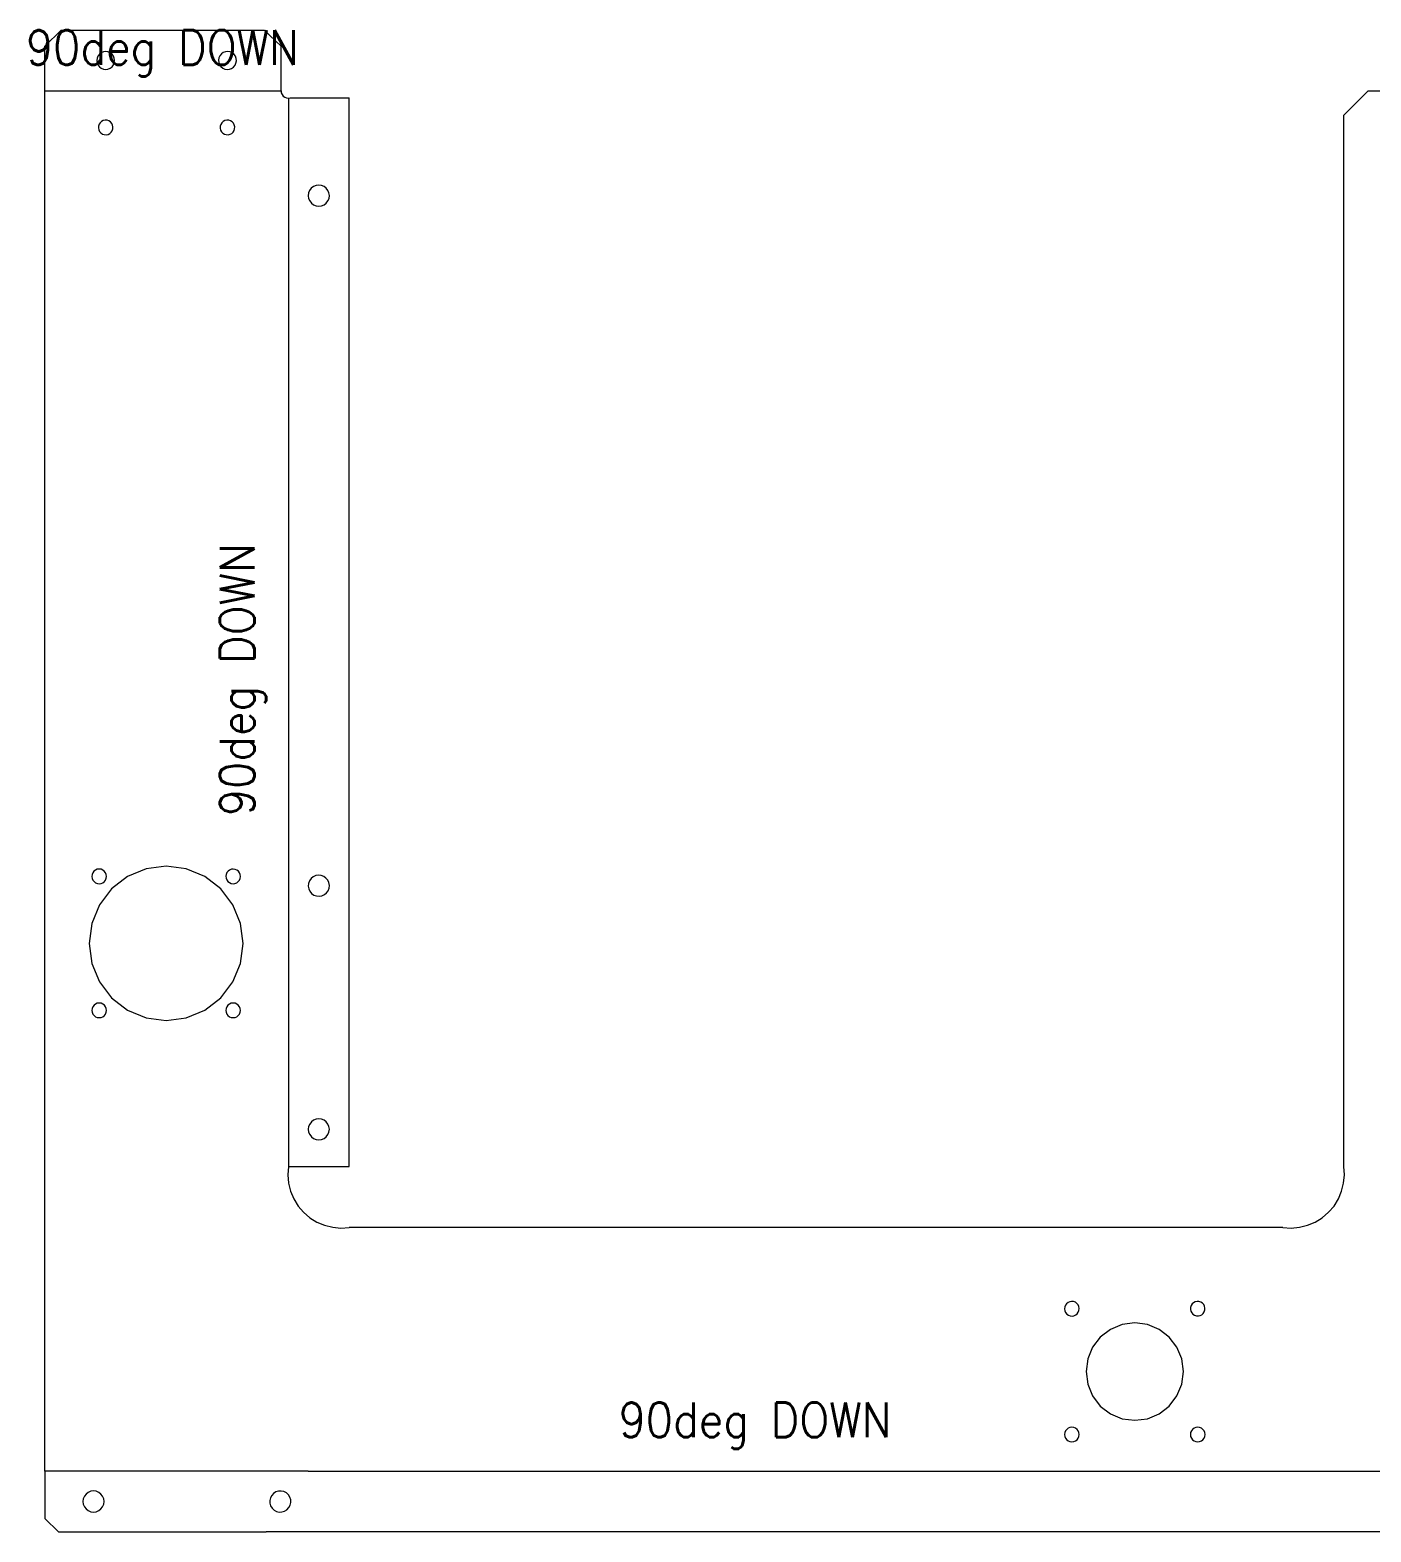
# Model space of a CAD drawing. Extents: x -379 to 887, y -729 to 302.
# Drawn here: x -378.6 to -48.3, y -280 to 90 of the extents above; entities that cross this region are included whole.
import ezdxf

# ---------------------------------------------------------------- set-up
doc = ezdxf.new("R2010")
doc.units = 0
doc.layers.get('0').update_dxf_attribs({"linetype": 'CONTINUOUS', "lineweight": 25, "true_color": 0xffffff})
doc.layers.add('Layer0', color=7, linetype='BYLAYER', lineweight=5)
doc.styles.add('textstyle17', font='')
doc.styles.add('textstyle7', font='')
doc.styles.add('textstyle8', font='')
doc.styles.get('textstyle17').set_extended_font_data('Standard')
doc.styles.get('textstyle7').set_extended_font_data('Standard')
doc.styles.get('textstyle8').set_extended_font_data('Standard')

msp = doc.modelspace()

# ---------------------------------------------------------------- linework, layer by layer
at = {"layer": 'Layer0'}
for p, q in [((-375, 86), (-371, 90)), ((-371, 90), (-321, 90)), ((-321, 90), (-316.8, 86)), ((-375, 75), (-375, 86)), ((-316.8, 75), (-316.8, 86)), ((-362.13, 83.07), (-362.2, 82.5)), ((-362.2, 82.5), (-362.13, 81.93)), ((-361.91, 83.6), (-362.13, 83.07)), ((-362.13, 81.93), (-361.91, 81.4)), ((-361.56, 84.06), (-361.91, 83.6)), ((-361.91, 81.4), (-361.56, 80.94)), ((-361.1, 84.41), (-361.56, 84.06)), ((-360.57, 84.63), (-361.1, 84.41)), ((-360, 84.7), (-360.57, 84.63)), ((-359.43, 84.63), (-360, 84.7)), ((-358.9, 84.41), (-359.43, 84.63)), ((-358.44, 84.06), (-358.9, 84.41)), ((-358.09, 83.6), (-358.44, 84.06)), ((-358.44, 80.94), (-358.09, 81.4)), ((-357.87, 83.07), (-358.09, 83.6)), ((-358.09, 81.4), (-357.87, 81.93)), ((-357.8, 82.5), (-357.87, 83.07)), ((-357.87, 81.93), (-357.8, 82.5)), ((-332.1, 83.15), (-332.2, 82.58)), ((-332.2, 82.58), (-332.14, 82.01)), ((-332.14, 82.01), (-331.94, 81.47)), ((-331.86, 83.67), (-332.1, 83.15)), ((-331.94, 81.47), (-331.61, 81)), ((-331.5, 84.11), (-331.86, 83.67)), ((-331.03, 84.44), (-331.5, 84.11)), ((-330.49, 84.64), (-331.03, 84.44)), ((-329.92, 84.7), (-330.49, 84.64)), ((-329.35, 84.6), (-329.92, 84.7)), ((-328.83, 84.36), (-329.35, 84.6)), ((-328.39, 84), (-328.83, 84.36)), ((-328.06, 83.53), (-328.39, 84)), ((-328.14, 81.33), (-327.9, 81.85)), ((-327.86, 82.99), (-328.06, 83.53)), ((-327.9, 81.85), (-327.8, 82.42)), ((-327.8, 82.42), (-327.86, 82.99)), ((-361.56, 80.94), (-361.1, 80.59)), ((-361.1, 80.59), (-360.57, 80.37)), ((-360.57, 80.37), (-360, 80.3)), ((-360, 80.3), (-359.43, 80.37)), ((-359.43, 80.37), (-358.9, 80.59)), ((-358.9, 80.59), (-358.44, 80.94)), ((-331.61, 81), (-331.17, 80.64)), ((-331.17, 80.64), (-330.65, 80.4)), ((-330.65, 80.4), (-330.08, 80.3)), ((-330.08, 80.3), (-329.51, 80.36)), ((-329.51, 80.36), (-328.97, 80.56)), ((-328.97, 80.56), (-328.5, 80.89)), ((-328.5, 80.89), (-328.14, 81.33)), ((-375, -265), (-375, 75)), ((-316.8, 75), (-316.74, 74.53)), ((-316.74, 74.53), (-316.56, 74.1)), ((-316.56, 74.1), (-316.27, 73.73)), ((-55, 69), (-49, 75)), ((-49, 75), (-26.8, 75)), ((-316.27, 73.73), (-315.9, 73.44)), ((-315.9, 73.44), (-315.47, 73.26)), ((-315.47, 73.26), (-315, 73.2)), ((-315, 73.2), (-314.53, 73.26)), ((-314.53, 73.26), (-300, 73.26)), ((-300, -190), (-300, 73.26)), ((-361.62, 66.79), (-361.77, 66.35)), ((-361.36, 67.18), (-361.62, 66.79)), ((-361, 67.49), (-361.36, 67.18)), ((-360.58, 67.7), (-361, 67.49)), ((-360.12, 67.8), (-360.58, 67.7)), ((-359.65, 67.77), (-360.12, 67.8)), ((-359.21, 67.62), (-359.65, 67.77)), ((-358.82, 67.36), (-359.21, 67.62)), ((-358.51, 67), (-358.82, 67.36)), ((-358.3, 66.58), (-358.51, 67)), ((-331.64, 66.75), (-331.77, 66.3)), ((-331.39, 67.15), (-331.64, 66.75)), ((-331.04, 67.47), (-331.39, 67.15)), ((-330.63, 67.69), (-331.04, 67.47)), ((-330.17, 67.79), (-330.63, 67.69)), ((-329.7, 67.77), (-330.17, 67.79)), ((-329.25, 67.64), (-329.7, 67.77)), ((-328.85, 67.39), (-329.25, 67.64)), ((-328.53, 67.04), (-328.85, 67.39)), ((-328.31, 66.63), (-328.53, 67.04)), ((-328.21, 66.17), (-328.31, 66.63)), ((-55, -190), (-55, 69)), ((-361.77, 66.35), (-361.8, 65.88)), ((-361.8, 65.88), (-361.7, 65.42)), ((-361.7, 65.42), (-361.49, 65)), ((-361.49, 65), (-361.18, 64.64)), ((-361.18, 64.64), (-360.79, 64.38)), ((-360.79, 64.38), (-360.35, 64.23)), ((-360.35, 64.23), (-359.88, 64.2)), ((-359.88, 64.2), (-359.42, 64.3)), ((-359.42, 64.3), (-359, 64.51)), ((-359, 64.51), (-358.64, 64.82)), ((-358.64, 64.82), (-358.38, 65.21)), ((-358.38, 65.21), (-358.23, 65.65)), ((-358.2, 66.12), (-358.3, 66.58)), ((-358.23, 65.65), (-358.2, 66.12)), ((-331.77, 66.3), (-331.79, 65.83)), ((-331.79, 65.83), (-331.69, 65.37)), ((-331.69, 65.37), (-331.47, 64.96)), ((-331.47, 64.96), (-331.15, 64.61)), ((-331.15, 64.61), (-330.75, 64.36)), ((-330.75, 64.36), (-330.3, 64.23)), ((-330.3, 64.23), (-329.83, 64.21)), ((-329.83, 64.21), (-329.37, 64.31)), ((-329.37, 64.31), (-328.96, 64.53)), ((-328.96, 64.53), (-328.61, 64.85)), ((-328.61, 64.85), (-328.36, 65.25)), ((-328.36, 65.25), (-328.23, 65.7)), ((-328.23, 65.7), (-328.21, 66.17)), ((-310.02, 49.86), (-310.1, 49.19)), ((-310.1, 49.19), (-310.01, 48.51)), ((-309.76, 50.49), (-310.02, 49.86)), ((-310.01, 48.51), (-309.74, 47.89)), ((-309.35, 51.03), (-309.76, 50.49)), ((-308.81, 51.44), (-309.35, 51.03)), ((-308.19, 51.71), (-308.81, 51.44)), ((-307.51, 51.8), (-308.19, 51.71)), ((-306.84, 51.72), (-307.51, 51.8)), ((-306.21, 51.46), (-306.84, 51.72)), ((-305.67, 51.05), (-306.21, 51.46)), ((-305.26, 50.51), (-305.67, 51.05)), ((-304.99, 49.89), (-305.26, 50.51)), ((-305.24, 47.91), (-304.98, 48.54)), ((-304.9, 49.21), (-304.99, 49.89)), ((-304.98, 48.54), (-304.9, 49.21)), ((-309.74, 47.89), (-309.33, 47.35)), ((-309.33, 47.35), (-308.79, 46.94)), ((-308.79, 46.94), (-308.16, 46.68)), ((-308.16, 46.68), (-307.49, 46.6)), ((-307.49, 46.6), (-306.81, 46.69)), ((-306.81, 46.69), (-306.19, 46.96)), ((-306.19, 46.96), (-305.65, 47.37)), ((-305.65, 47.37), (-305.24, 47.91)), ((-363.34, -118.05), (-363.4, -118.51)), ((-363.16, -117.61), (-363.34, -118.05)), ((-362.88, -117.24), (-363.16, -117.61)), ((-362.51, -116.95), (-362.88, -117.24)), ((-362.08, -116.76), (-362.51, -116.95)), ((-361.61, -116.7), (-362.08, -116.76)), ((-361.15, -116.76), (-361.61, -116.7)), ((-360.71, -116.94), (-361.15, -116.76)), ((-360.34, -117.22), (-360.71, -116.94)), ((-360.05, -117.59), (-360.34, -117.22)), ((-359.86, -118.02), (-360.05, -117.59)), ((-359.8, -118.49), (-359.86, -118.02)), ((-350.02, -116.65), (-354.6, -118.55)), ((-345.1, -116), (-350.02, -116.65)), ((-340.18, -116.65), (-345.1, -116)), ((-335.6, -118.55), (-340.18, -116.65)), ((-330.33, -118.01), (-330.4, -118.47)), ((-330.14, -117.57), (-330.33, -118.01)), ((-329.85, -117.21), (-330.14, -117.57)), ((-329.47, -116.93), (-329.85, -117.21)), ((-329.04, -116.75), (-329.47, -116.93)), ((-328.57, -116.7), (-329.04, -116.75)), ((-328.11, -116.77), (-328.57, -116.7)), ((-327.67, -116.96), (-328.11, -116.77)), ((-327.31, -117.25), (-327.67, -116.96)), ((-327.03, -117.63), (-327.31, -117.25)), ((-326.85, -118.06), (-327.03, -117.63)), ((-326.8, -118.53), (-326.85, -118.06)), ((-308.26, -118.31), (-308.88, -118.6)), ((-307.59, -118.2), (-308.26, -118.31)), ((-306.92, -118.27), (-307.59, -118.2)), ((-306.28, -118.5), (-306.92, -118.27)), ((-363.4, -118.51), (-363.34, -118.98)), ((-363.34, -118.98), (-363.15, -119.41)), ((-363.15, -119.41), (-362.86, -119.78)), ((-362.86, -119.78), (-362.49, -120.06)), ((-362.49, -120.06), (-362.05, -120.24)), ((-362.05, -120.24), (-361.59, -120.3)), ((-361.59, -120.3), (-361.12, -120.24)), ((-358.54, -121.56), (-361.55, -125.5)), ((-361.12, -120.24), (-360.69, -120.05)), ((-360.69, -120.05), (-360.32, -119.76)), ((-360.32, -119.76), (-360.04, -119.39)), ((-360.04, -119.39), (-359.86, -118.95)), ((-359.86, -118.95), (-359.8, -118.49)), ((-354.6, -118.55), (-358.54, -121.56)), ((-331.66, -121.56), (-335.6, -118.55)), ((-328.65, -125.5), (-331.66, -121.56)), ((-330.4, -118.47), (-330.35, -118.94)), ((-330.35, -118.94), (-330.17, -119.37)), ((-330.17, -119.37), (-329.89, -119.75)), ((-329.89, -119.75), (-329.53, -120.04)), ((-329.53, -120.04), (-329.09, -120.23)), ((-329.09, -120.23), (-328.63, -120.3)), ((-328.63, -120.3), (-328.16, -120.25)), ((-328.16, -120.25), (-327.73, -120.07)), ((-327.73, -120.07), (-327.35, -119.79)), ((-327.35, -119.79), (-327.06, -119.43)), ((-327.06, -119.43), (-326.87, -118.99)), ((-326.87, -118.99), (-326.8, -118.53)), ((-310.03, -120.22), (-310.1, -120.89)), ((-310.1, -120.89), (-309.99, -121.56)), ((-309.8, -119.58), (-310.03, -120.22)), ((-309.99, -121.56), (-309.7, -122.18)), ((-309.4, -119.03), (-309.8, -119.58)), ((-308.88, -118.6), (-309.4, -119.03)), ((-305.73, -118.9), (-306.28, -118.5)), ((-305.3, -119.42), (-305.73, -118.9)), ((-305.6, -122.57), (-305.2, -122.02)), ((-305.01, -120.04), (-305.3, -119.42)), ((-305.2, -122.02), (-304.97, -121.38)), ((-304.9, -120.71), (-305.01, -120.04)), ((-304.97, -121.38), (-304.9, -120.71)), ((-361.55, -125.5), (-363.45, -130.08)), ((-326.75, -130.08), (-328.65, -125.5)), ((-309.7, -122.18), (-309.27, -122.7)), ((-309.27, -122.7), (-308.72, -123.1)), ((-308.72, -123.1), (-308.08, -123.33)), ((-308.08, -123.33), (-307.41, -123.4)), ((-307.41, -123.4), (-306.74, -123.29)), ((-306.74, -123.29), (-306.12, -123)), ((-306.12, -123), (-305.6, -122.57)), ((-363.45, -130.08), (-364.1, -135)), ((-326.1, -135), (-326.75, -130.08)), ((-364.1, -135), (-363.45, -139.92)), ((-326.75, -139.92), (-326.1, -135)), ((-363.45, -139.92), (-361.55, -144.5)), ((-328.65, -144.5), (-326.75, -139.92)), ((-361.55, -144.5), (-358.54, -148.44)), ((-331.66, -148.44), (-328.65, -144.5)), ((-363.34, -151.03), (-363.4, -151.5)), ((-363.4, -151.5), (-363.34, -151.97)), ((-363.16, -150.6), (-363.34, -151.03)), ((-362.87, -150.23), (-363.16, -150.6)), ((-362.5, -149.94), (-362.87, -150.23)), ((-362.07, -149.76), (-362.5, -149.94)), ((-361.6, -149.7), (-362.07, -149.76)), ((-361.13, -149.76), (-361.6, -149.7)), ((-360.7, -149.94), (-361.13, -149.76)), ((-360.33, -150.23), (-360.7, -149.94)), ((-360.04, -150.6), (-360.33, -150.23)), ((-359.86, -151.03), (-360.04, -150.6)), ((-359.8, -151.5), (-359.86, -151.03)), ((-359.86, -151.97), (-359.8, -151.5)), ((-358.54, -148.44), (-354.6, -151.45)), ((-354.6, -151.45), (-350.02, -153.35)), ((-340.18, -153.35), (-335.6, -151.45)), ((-335.6, -151.45), (-331.66, -148.44)), ((-330.34, -151.03), (-330.4, -151.5)), ((-330.4, -151.5), (-330.34, -151.97)), ((-330.16, -150.6), (-330.34, -151.03)), ((-329.87, -150.23), (-330.16, -150.6)), ((-329.5, -149.94), (-329.87, -150.23)), ((-329.07, -149.76), (-329.5, -149.94)), ((-328.6, -149.7), (-329.07, -149.76)), ((-328.13, -149.76), (-328.6, -149.7)), ((-327.7, -149.94), (-328.13, -149.76)), ((-327.33, -150.23), (-327.7, -149.94)), ((-327.04, -150.6), (-327.33, -150.23)), ((-326.86, -151.03), (-327.04, -150.6)), ((-326.8, -151.5), (-326.86, -151.03)), ((-326.86, -151.97), (-326.8, -151.5)), ((-363.34, -151.97), (-363.16, -152.4)), ((-363.16, -152.4), (-362.87, -152.77)), ((-362.87, -152.77), (-362.5, -153.06)), ((-362.5, -153.06), (-362.07, -153.24)), ((-362.07, -153.24), (-361.6, -153.3)), ((-361.6, -153.3), (-361.13, -153.24)), ((-361.13, -153.24), (-360.7, -153.06)), ((-360.7, -153.06), (-360.33, -152.77)), ((-360.33, -152.77), (-360.04, -152.4)), ((-360.04, -152.4), (-359.86, -151.97)), ((-350.02, -153.35), (-345.1, -154)), ((-345.1, -154), (-340.18, -153.35)), ((-330.34, -151.97), (-330.16, -152.4)), ((-330.16, -152.4), (-329.87, -152.77)), ((-329.87, -152.77), (-329.5, -153.06)), ((-329.5, -153.06), (-329.07, -153.24)), ((-329.07, -153.24), (-328.6, -153.3)), ((-328.6, -153.3), (-328.13, -153.24)), ((-328.13, -153.24), (-327.7, -153.06)), ((-327.7, -153.06), (-327.33, -152.77)), ((-327.33, -152.77), (-327.04, -152.4)), ((-327.04, -152.4), (-326.86, -151.97)), ((-310.01, -180.13), (-310.1, -180.8)), ((-310.1, -180.8), (-310.01, -181.47)), ((-309.75, -179.5), (-310.01, -180.13)), ((-309.34, -178.96), (-309.75, -179.5)), ((-308.8, -178.55), (-309.34, -178.96)), ((-308.17, -178.29), (-308.8, -178.55)), ((-307.5, -178.2), (-308.17, -178.29)), ((-306.83, -178.29), (-307.5, -178.2)), ((-306.2, -178.55), (-306.83, -178.29)), ((-305.66, -178.96), (-306.2, -178.55)), ((-305.25, -179.5), (-305.66, -178.96)), ((-304.99, -180.13), (-305.25, -179.5)), ((-304.9, -180.8), (-304.99, -180.13)), ((-304.99, -181.47), (-304.9, -180.8)), ((-310.01, -181.47), (-309.75, -182.1)), ((-309.75, -182.1), (-309.34, -182.64)), ((-309.34, -182.64), (-308.8, -183.05)), ((-308.8, -183.05), (-308.17, -183.31)), ((-308.17, -183.31), (-307.5, -183.4)), ((-307.5, -183.4), (-306.83, -183.31)), ((-306.83, -183.31), (-306.2, -183.05)), ((-306.2, -183.05), (-305.66, -182.64)), ((-305.66, -182.64), (-305.25, -182.1)), ((-305.25, -182.1), (-304.99, -181.47)), ((-315, -190), (-315.13, -192.04)), ((-315.13, -192.04), (-314.95, -194.08)), ((-315, -190), (-300, -190)), ((-55.05, -194.08), (-54.87, -192.04)), ((-54.87, -192.04), (-55, -190)), ((-314.95, -194.08), (-314.45, -196.07)), ((-314.45, -196.07), (-313.66, -197.95)), ((-56.34, -197.95), (-55.55, -196.07)), ((-55.55, -196.07), (-55.05, -194.08)), ((-313.66, -197.95), (-312.58, -199.7)), ((-312.58, -199.7), (-311.25, -201.25)), ((-58.75, -201.25), (-57.42, -199.7)), ((-57.42, -199.7), (-56.34, -197.95)), ((-311.25, -201.25), (-309.7, -202.58)), ((-309.7, -202.58), (-307.95, -203.66)), ((-62.05, -203.66), (-60.3, -202.58)), ((-60.3, -202.58), (-58.75, -201.25)), ((-307.95, -203.66), (-306.07, -204.45)), ((-306.07, -204.45), (-304.08, -204.95)), ((-304.08, -204.95), (-302.04, -205.13)), ((-302.04, -205.13), (-300, -205)), ((-70, -205), (-300, -205)), ((-70, -205), (-67.96, -205.13)), ((-67.96, -205.13), (-65.92, -204.95)), ((-65.92, -204.95), (-63.93, -204.45)), ((-63.93, -204.45), (-62.05, -203.66)), ((-123.75, -224.58), (-123.8, -225.05)), ((-123.8, -225.05), (-123.73, -225.51)), ((-123.58, -224.14), (-123.75, -224.58)), ((-123.73, -225.51), (-123.53, -225.94)), ((-123.31, -223.76), (-123.58, -224.14)), ((-122.94, -223.47), (-123.31, -223.76)), ((-122.51, -223.27), (-122.94, -223.47)), ((-122.05, -223.2), (-122.51, -223.27)), ((-121.58, -223.25), (-122.05, -223.2)), ((-121.14, -223.42), (-121.58, -223.25)), ((-120.76, -223.69), (-121.14, -223.42)), ((-120.47, -224.06), (-120.76, -223.69)), ((-120.27, -224.49), (-120.47, -224.06)), ((-120.42, -225.86), (-120.25, -225.42)), ((-120.2, -224.95), (-120.27, -224.49)), ((-120.25, -225.42), (-120.2, -224.95)), ((-92.77, -224.69), (-92.79, -225.16)), ((-92.79, -225.16), (-92.69, -225.62)), ((-92.63, -224.24), (-92.77, -224.69)), ((-92.69, -225.62), (-92.47, -226.03)), ((-92.38, -223.84), (-92.63, -224.24)), ((-92.03, -223.53), (-92.38, -223.84)), ((-91.62, -223.31), (-92.03, -223.53)), ((-91.16, -223.21), (-91.62, -223.31)), ((-90.69, -223.23), (-91.16, -223.21)), ((-90.24, -223.37), (-90.69, -223.23)), ((-89.84, -223.62), (-90.24, -223.37)), ((-89.53, -223.97), (-89.84, -223.62)), ((-89.31, -224.38), (-89.53, -223.97)), ((-89.37, -225.76), (-89.23, -225.31)), ((-89.21, -224.84), (-89.31, -224.38)), ((-89.23, -225.31), (-89.21, -224.84)), ((-123.53, -225.94), (-123.24, -226.31)), ((-123.24, -226.31), (-122.86, -226.58)), ((-122.86, -226.58), (-122.42, -226.75)), ((-122.42, -226.75), (-121.95, -226.8)), ((-121.95, -226.8), (-121.49, -226.73)), ((-121.49, -226.73), (-121.06, -226.53)), ((-121.06, -226.53), (-120.69, -226.24)), ((-120.69, -226.24), (-120.42, -225.86)), ((-109.61, -228.91), (-112.5, -230.11)), ((-106.5, -228.5), (-109.61, -228.91)), ((-103.39, -228.91), (-106.5, -228.5)), ((-100.5, -230.11), (-103.39, -228.91)), ((-92.47, -226.03), (-92.16, -226.38)), ((-92.16, -226.38), (-91.76, -226.63)), ((-91.76, -226.63), (-91.31, -226.77)), ((-91.31, -226.77), (-90.84, -226.79)), ((-90.84, -226.79), (-90.38, -226.69)), ((-90.38, -226.69), (-89.97, -226.47)), ((-89.97, -226.47), (-89.62, -226.16)), ((-89.62, -226.16), (-89.37, -225.76)), ((-114.99, -232.01), (-116.89, -234.5)), ((-112.5, -230.11), (-114.99, -232.01)), ((-98.01, -232.01), (-100.5, -230.11)), ((-96.11, -234.5), (-98.01, -232.01)), ((-116.89, -234.5), (-118.09, -237.39)), ((-94.91, -237.39), (-96.11, -234.5)), ((-118.09, -237.39), (-118.5, -240.5)), ((-118.5, -240.5), (-118.09, -243.61)), ((-94.5, -240.5), (-94.91, -237.39)), ((-94.91, -243.61), (-94.5, -240.5)), ((-118.09, -243.61), (-116.89, -246.5)), ((-96.11, -246.5), (-94.91, -243.61)), ((-116.89, -246.5), (-114.99, -248.99)), ((-98.01, -248.99), (-96.11, -246.5)), ((-114.99, -248.99), (-112.5, -250.89)), ((-112.5, -250.89), (-109.61, -252.09)), ((-103.39, -252.09), (-100.5, -250.89)), ((-100.5, -250.89), (-98.01, -248.99)), ((-123.56, -255.1), (-123.74, -255.53)), ((-123.27, -254.73), (-123.56, -255.1)), ((-122.9, -254.44), (-123.27, -254.73)), ((-122.47, -254.26), (-122.9, -254.44)), ((-122, -254.2), (-122.47, -254.26)), ((-121.53, -254.26), (-122, -254.2)), ((-121.1, -254.44), (-121.53, -254.26)), ((-120.73, -254.73), (-121.1, -254.44)), ((-120.44, -255.1), (-120.73, -254.73)), ((-120.26, -255.53), (-120.44, -255.1)), ((-109.61, -252.09), (-106.5, -252.5)), ((-106.5, -252.5), (-103.39, -252.09)), ((-92.56, -255.1), (-92.74, -255.53)), ((-92.27, -254.73), (-92.56, -255.1)), ((-91.9, -254.44), (-92.27, -254.73)), ((-91.47, -254.26), (-91.9, -254.44)), ((-91, -254.2), (-91.47, -254.26)), ((-90.53, -254.26), (-91, -254.2)), ((-90.1, -254.44), (-90.53, -254.26)), ((-89.73, -254.73), (-90.1, -254.44)), ((-89.44, -255.1), (-89.73, -254.73)), ((-89.26, -255.53), (-89.44, -255.1)), ((-123.74, -255.53), (-123.8, -256)), ((-123.8, -256), (-123.74, -256.47)), ((-123.74, -256.47), (-123.56, -256.9)), ((-123.56, -256.9), (-123.27, -257.27)), ((-123.27, -257.27), (-122.9, -257.56)), ((-122.9, -257.56), (-122.47, -257.74)), ((-122.47, -257.74), (-122, -257.8)), ((-122, -257.8), (-121.53, -257.74)), ((-121.53, -257.74), (-121.1, -257.56)), ((-121.1, -257.56), (-120.73, -257.27)), ((-120.73, -257.27), (-120.44, -256.9)), ((-120.44, -256.9), (-120.26, -256.47)), ((-120.2, -256), (-120.26, -255.53)), ((-120.26, -256.47), (-120.2, -256)), ((-92.74, -255.53), (-92.8, -256)), ((-92.8, -256), (-92.74, -256.47)), ((-92.74, -256.47), (-92.56, -256.9)), ((-92.56, -256.9), (-92.27, -257.27)), ((-92.27, -257.27), (-91.9, -257.56)), ((-91.9, -257.56), (-91.47, -257.74)), ((-91.47, -257.74), (-91, -257.8)), ((-91, -257.8), (-90.53, -257.74)), ((-90.53, -257.74), (-90.1, -257.56)), ((-90.1, -257.56), (-89.73, -257.27)), ((-89.73, -257.27), (-89.44, -256.9)), ((-89.44, -256.9), (-89.26, -256.47)), ((-89.2, -256), (-89.26, -255.53)), ((-89.26, -256.47), (-89.2, -256)), ((-375, -265), (-375, -276.66)), ((-310.09, -265), (-375, -265)), ((-363.67, -269.99), (-364.3, -270.25)), ((-363, -269.9), (-363.67, -269.99)), ((-362.33, -269.99), (-363, -269.9)), ((-361.7, -270.25), (-362.33, -269.99)), ((-317.42, -269.93), (-318.07, -270.13)), ((-316.74, -269.91), (-317.42, -269.93)), ((-316.08, -270.07), (-316.74, -269.91)), ((-315.49, -270.39), (-316.08, -270.07)), ((-365.51, -271.83), (-365.6, -272.5)), ((-365.6, -272.5), (-365.51, -273.17)), ((-365.25, -271.2), (-365.51, -271.83)), ((-365.51, -273.17), (-365.25, -273.8)), ((-364.84, -270.66), (-365.25, -271.2)), ((-365.25, -273.8), (-364.84, -274.34)), ((-364.3, -270.25), (-364.84, -270.66)), ((-361.16, -270.66), (-361.7, -270.25)), ((-360.75, -271.2), (-361.16, -270.66)), ((-361.16, -274.34), (-360.75, -273.8)), ((-360.49, -271.83), (-360.75, -271.2)), ((-360.75, -273.8), (-360.49, -273.17)), ((-360.4, -272.5), (-360.49, -271.83)), ((-360.49, -273.17), (-360.4, -272.5)), ((-319.43, -271.58), (-319.59, -272.24)), ((-319.59, -272.24), (-319.57, -272.92)), ((-319.57, -272.92), (-319.37, -273.57)), ((-319.11, -270.99), (-319.43, -271.58)), ((-319.37, -273.57), (-319.01, -274.15)), ((-318.65, -270.49), (-319.11, -270.99)), ((-318.07, -270.13), (-318.65, -270.49)), ((-314.99, -270.85), (-315.49, -270.39)), ((-314.63, -271.43), (-314.99, -270.85)), ((-314.89, -274.01), (-314.57, -273.42)), ((-314.43, -272.08), (-314.63, -271.43)), ((-314.57, -273.42), (-314.41, -272.76)), ((-314.41, -272.76), (-314.43, -272.08)), ((-375, -276.66), (-371.66, -280)), ((-364.84, -274.34), (-364.3, -274.75)), ((-364.3, -274.75), (-363.67, -275.01)), ((-363.67, -275.01), (-363, -275.1)), ((-363, -275.1), (-362.33, -275.01)), ((-362.33, -275.01), (-361.7, -274.75)), ((-361.7, -274.75), (-361.16, -274.34)), ((-319.01, -274.15), (-318.51, -274.61)), ((-318.51, -274.61), (-317.92, -274.93)), ((-317.92, -274.93), (-317.26, -275.09)), ((-317.26, -275.09), (-316.58, -275.07)), ((-316.58, -275.07), (-315.93, -274.87)), ((-315.93, -274.87), (-315.35, -274.51)), ((-315.35, -274.51), (-314.89, -274.01)), ((-371.66, -280), (-320.5, -280)), ((-30.14, -280), (-320.5, -280))]:
    msp.add_line(p, q, dxfattribs=at)
at = {"layer": 'Layer0', "color": 2, "true_color": 0xffff00}
for p, q in [((-375, 75), (-316.8, 75)), ((-315, 73.2), (-315, -190)), ((-310.09, -265), (-26.8, -265))]:
    msp.add_line(p, q, dxfattribs=at)

# ---------------------------------------------------------------- texts
at = {"char_height": 20, "attachment_point": 2}
for insert, style in [((-346, 90), 'textstyle7'), ((-200, -248.11), 'textstyle8')]:
    msp.add_mtext('\\H8.57143;90deg DOWN\\P', dxfattribs=dict(at, insert=insert, style=style))
at = {"insert": (-331.89, -70), "char_height": 20, "attachment_point": 2, "rotation": 90, "style": 'textstyle17'}
msp.add_mtext('\\H8.57143;90deg DOWN\\P', dxfattribs=at)

doc.saveas('drawing.dxf')
